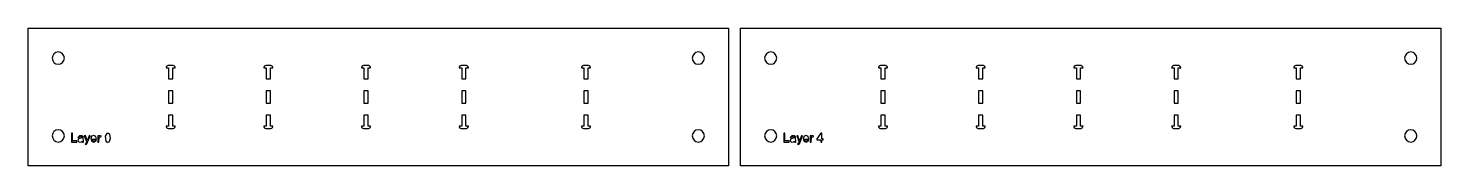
# Model space of a CAD drawing. Header units: metres. Extents: x -118 to 460, y -28 to 28.
import ezdxf

# ---------------------------------------------------------------- set-up
doc = ezdxf.new("R2010")
doc.units = ezdxf.units.M

msp = doc.modelspace()

# ---------------------------------------------------------------- linework, layer by layer
for points in [[(168.31, 28.31), (168.31, -28.31), (-118.31, -28.31), (-118.31, 28.31), (168.31, 28.31)], [(459.92, 28.31), (459.92, -28.31), (173.31, -28.31), (173.31, 28.31), (459.92, 28.31)], [(-107.77, 14.23), (-106.96, 13.69), (-106, 13.5), (-105.04, 13.69), (-104.23, 14.23), (-103.69, 15.04), (-103.5, 16), (-103.69, 16.96), (-104.23, 17.77), (-105.04, 18.31), (-106, 18.5), (-106.96, 18.31), (-107.77, 17.77), (-108.31, 16.96), (-108.5, 16), (-108.31, 15.04), (-107.77, 14.23)], [(154.23, 14.23), (155.04, 13.69), (156, 13.5), (156.96, 13.69), (157.77, 14.23), (158.31, 15.04), (158.5, 16), (158.31, 16.96), (157.77, 17.77), (156.96, 18.31), (156, 18.5), (155.04, 18.31), (154.23, 17.77), (153.69, 16.96), (153.5, 16), (153.69, 15.04), (154.23, 14.23)], [(183.85, 14.23), (184.66, 13.69), (185.62, 13.5), (186.57, 13.69), (187.38, 14.23), (187.93, 15.04), (188.12, 16), (187.93, 16.96), (187.38, 17.77), (186.57, 18.31), (185.62, 18.5), (184.66, 18.31), (183.85, 17.77), (183.31, 16.96), (183.12, 16), (183.31, 15.04), (183.85, 14.23)], [(445.85, 14.23), (446.66, 13.69), (447.62, 13.5), (448.57, 13.69), (449.38, 14.23), (449.93, 15.04), (450.12, 16), (449.93, 16.96), (449.38, 17.77), (448.57, 18.31), (447.62, 18.5), (446.66, 18.31), (445.85, 17.77), (445.31, 16.96), (445.12, 16), (445.31, 15.04), (445.85, 14.23)], [(-59.13, 12), (-58.14, 12), (-58.15, 12.19), (-58.15, 12.19), (-58.3, 12.55), (-58.3, 12.55), (-58.58, 12.83), (-58.58, 12.83), (-58.94, 12.98), (-58.94, 12.98), (-59.14, 13), (-60.86, 13), (-61.06, 12.98), (-61.06, 12.98), (-61.42, 12.83), (-61.42, 12.83), (-61.7, 12.55), (-61.7, 12.55), (-61.85, 12.19), (-61.85, 12.19), (-61.86, 12), (-60.87, 12), (-60.87, 7.5), (-59.13, 7.5), (-59.13, 12)], [(-19.13, 12), (-18.14, 12), (-18.15, 12.19), (-18.15, 12.19), (-18.3, 12.55), (-18.3, 12.55), (-18.58, 12.83), (-18.58, 12.83), (-18.94, 12.98), (-18.94, 12.98), (-19.14, 13), (-20.86, 13), (-21.06, 12.98), (-21.06, 12.98), (-21.42, 12.83), (-21.42, 12.83), (-21.7, 12.55), (-21.7, 12.55), (-21.85, 12.19), (-21.85, 12.19), (-21.86, 12), (-20.87, 12), (-20.87, 7.5), (-19.13, 7.5), (-19.13, 12)], [(20.87, 12), (21.86, 12), (21.85, 12.19), (21.85, 12.19), (21.7, 12.55), (21.7, 12.55), (21.42, 12.83), (21.42, 12.83), (21.06, 12.98), (21.06, 12.98), (20.86, 13), (19.14, 13), (18.94, 12.98), (18.94, 12.98), (18.58, 12.83), (18.58, 12.83), (18.3, 12.55), (18.3, 12.55), (18.15, 12.19), (18.15, 12.19), (18.14, 12), (19.13, 12), (19.13, 7.5), (20.87, 7.5), (20.87, 12)], [(60.87, 12), (61.86, 12), (61.85, 12.19), (61.85, 12.19), (61.7, 12.55), (61.7, 12.55), (61.42, 12.83), (61.42, 12.83), (61.06, 12.98), (61.06, 12.98), (60.86, 13), (59.14, 13), (58.94, 12.98), (58.94, 12.98), (58.58, 12.83), (58.58, 12.83), (58.3, 12.55), (58.3, 12.55), (58.15, 12.19), (58.15, 12.19), (58.14, 12), (59.13, 12), (59.13, 7.5), (60.87, 7.5), (60.87, 12)], [(110.87, 12), (111.86, 12), (111.85, 12.19), (111.85, 12.19), (111.7, 12.55), (111.7, 12.55), (111.42, 12.83), (111.42, 12.83), (111.06, 12.98), (111.06, 12.98), (110.86, 13), (109.14, 13), (108.94, 12.98), (108.94, 12.98), (108.58, 12.83), (108.58, 12.83), (108.3, 12.55), (108.3, 12.55), (108.15, 12.19), (108.15, 12.19), (108.14, 12), (109.13, 12), (109.13, 7.5), (110.87, 7.5), (110.87, 12)], [(232.48, 12), (233.48, 12), (233.46, 12.19), (233.46, 12.19), (233.31, 12.55), (233.31, 12.55), (233.04, 12.83), (233.04, 12.83), (232.68, 12.98), (232.68, 12.98), (232.48, 13), (230.75, 13), (230.56, 12.98), (230.56, 12.98), (230.2, 12.83), (230.2, 12.83), (229.92, 12.55), (229.92, 12.55), (229.77, 12.19), (229.77, 12.19), (229.75, 12), (230.75, 12), (230.75, 7.5), (232.48, 7.5), (232.48, 12)], [(272.48, 12), (273.48, 12), (273.46, 12.19), (273.46, 12.19), (273.31, 12.55), (273.31, 12.55), (273.04, 12.83), (273.04, 12.83), (272.68, 12.98), (272.68, 12.98), (272.48, 13), (270.75, 13), (270.56, 12.98), (270.56, 12.98), (270.2, 12.83), (270.2, 12.83), (269.92, 12.55), (269.92, 12.55), (269.77, 12.19), (269.77, 12.19), (269.75, 12), (270.75, 12), (270.75, 7.5), (272.48, 7.5), (272.48, 12)], [(312.48, 12), (313.48, 12), (313.46, 12.19), (313.46, 12.19), (313.31, 12.55), (313.31, 12.55), (313.04, 12.83), (313.04, 12.83), (312.68, 12.98), (312.68, 12.98), (312.48, 13), (310.75, 13), (310.56, 12.98), (310.56, 12.98), (310.2, 12.83), (310.2, 12.83), (309.92, 12.55), (309.92, 12.55), (309.77, 12.19), (309.77, 12.19), (309.75, 12), (310.75, 12), (310.75, 7.5), (312.48, 7.5), (312.48, 12)], [(352.48, 12), (353.48, 12), (353.46, 12.19), (353.46, 12.19), (353.31, 12.55), (353.31, 12.55), (353.04, 12.83), (353.04, 12.83), (352.68, 12.98), (352.68, 12.98), (352.48, 13), (350.75, 13), (350.56, 12.98), (350.56, 12.98), (350.2, 12.83), (350.2, 12.83), (349.92, 12.55), (349.92, 12.55), (349.77, 12.19), (349.77, 12.19), (349.75, 12), (350.75, 12), (350.75, 7.5), (352.48, 7.5), (352.48, 12)], [(402.48, 12), (403.48, 12), (403.46, 12.19), (403.46, 12.19), (403.31, 12.55), (403.31, 12.55), (403.04, 12.83), (403.04, 12.83), (402.68, 12.98), (402.68, 12.98), (402.48, 13), (400.75, 13), (400.56, 12.98), (400.56, 12.98), (400.2, 12.83), (400.2, 12.83), (399.92, 12.55), (399.92, 12.55), (399.77, 12.19), (399.77, 12.19), (399.75, 12), (400.75, 12), (400.75, 7.5), (402.48, 7.5), (402.48, 12)], [(-59.13, 2.5), (-60.87, 2.5), (-60.87, -2.5), (-59.13, -2.5), (-59.13, 2.5)], [(-19.13, 2.5), (-20.87, 2.5), (-20.87, -2.5), (-19.13, -2.5), (-19.13, 2.5)], [(20.87, 2.5), (19.13, 2.5), (19.13, -2.5), (20.87, -2.5), (20.87, 2.5)], [(60.87, 2.5), (59.13, 2.5), (59.13, -2.5), (60.87, -2.5), (60.87, 2.5)], [(110.87, 2.5), (109.13, 2.5), (109.13, -2.5), (110.87, -2.5), (110.87, 2.5)], [(232.48, 2.5), (230.75, 2.5), (230.75, -2.5), (232.48, -2.5), (232.48, 2.5)], [(272.48, 2.5), (270.75, 2.5), (270.75, -2.5), (272.48, -2.5), (272.48, 2.5)], [(312.48, 2.5), (310.75, 2.5), (310.75, -2.5), (312.48, -2.5), (312.48, 2.5)], [(352.48, 2.5), (350.75, 2.5), (350.75, -2.5), (352.48, -2.5), (352.48, 2.5)], [(402.48, 2.5), (400.75, 2.5), (400.75, -2.5), (402.48, -2.5), (402.48, 2.5)], [(-61.85, -12.19), (-61.85, -12.19), (-61.7, -12.55), (-61.7, -12.55), (-61.42, -12.83), (-61.42, -12.83), (-61.06, -12.98), (-61.06, -12.98), (-60.86, -13), (-59.14, -13), (-58.94, -12.98), (-58.94, -12.98), (-58.58, -12.83), (-58.58, -12.83), (-58.3, -12.55), (-58.3, -12.55), (-58.15, -12.19), (-58.15, -12.19), (-58.14, -12), (-59.13, -12), (-59.13, -7.5), (-60.87, -7.5), (-60.87, -12), (-61.86, -12), (-61.85, -12.19)], [(-21.85, -12.19), (-21.85, -12.19), (-21.7, -12.55), (-21.7, -12.55), (-21.42, -12.83), (-21.42, -12.83), (-21.06, -12.98), (-21.06, -12.98), (-20.86, -13), (-19.14, -13), (-18.94, -12.98), (-18.94, -12.98), (-18.58, -12.83), (-18.58, -12.83), (-18.3, -12.55), (-18.3, -12.55), (-18.15, -12.19), (-18.15, -12.19), (-18.14, -12), (-19.13, -12), (-19.13, -7.5), (-20.87, -7.5), (-20.87, -12), (-21.86, -12), (-21.85, -12.19)], [(18.15, -12.19), (18.15, -12.19), (18.3, -12.55), (18.3, -12.55), (18.58, -12.83), (18.58, -12.83), (18.94, -12.98), (18.94, -12.98), (19.14, -13), (20.86, -13), (21.06, -12.98), (21.06, -12.98), (21.42, -12.83), (21.42, -12.83), (21.7, -12.55), (21.7, -12.55), (21.85, -12.19), (21.85, -12.19), (21.86, -12), (20.87, -12), (20.87, -7.5), (19.13, -7.5), (19.13, -12), (18.14, -12), (18.15, -12.19)], [(58.15, -12.19), (58.15, -12.19), (58.3, -12.55), (58.3, -12.55), (58.58, -12.83), (58.58, -12.83), (58.94, -12.98), (58.94, -12.98), (59.14, -13), (60.86, -13), (61.06, -12.98), (61.06, -12.98), (61.42, -12.83), (61.42, -12.83), (61.7, -12.55), (61.7, -12.55), (61.85, -12.19), (61.85, -12.19), (61.86, -12), (60.87, -12), (60.87, -7.5), (59.13, -7.5), (59.13, -12), (58.14, -12), (58.15, -12.19)], [(108.15, -12.19), (108.15, -12.19), (108.3, -12.55), (108.3, -12.55), (108.58, -12.83), (108.58, -12.83), (108.94, -12.98), (108.94, -12.98), (109.14, -13), (110.86, -13), (111.06, -12.98), (111.06, -12.98), (111.42, -12.83), (111.42, -12.83), (111.7, -12.55), (111.7, -12.55), (111.85, -12.19), (111.85, -12.19), (111.86, -12), (110.87, -12), (110.87, -7.5), (109.13, -7.5), (109.13, -12), (108.14, -12), (108.15, -12.19)], [(229.77, -12.19), (229.77, -12.19), (229.92, -12.55), (229.92, -12.55), (230.2, -12.83), (230.2, -12.83), (230.56, -12.98), (230.56, -12.98), (230.75, -13), (232.48, -13), (232.68, -12.98), (232.68, -12.98), (233.04, -12.83), (233.04, -12.83), (233.31, -12.55), (233.31, -12.55), (233.46, -12.19), (233.46, -12.19), (233.48, -12), (232.48, -12), (232.48, -7.5), (230.75, -7.5), (230.75, -12), (229.75, -12), (229.77, -12.19)], [(269.77, -12.19), (269.77, -12.19), (269.92, -12.55), (269.92, -12.55), (270.2, -12.83), (270.2, -12.83), (270.56, -12.98), (270.56, -12.98), (270.75, -13), (272.48, -13), (272.68, -12.98), (272.68, -12.98), (273.04, -12.83), (273.04, -12.83), (273.31, -12.55), (273.31, -12.55), (273.46, -12.19), (273.46, -12.19), (273.48, -12), (272.48, -12), (272.48, -7.5), (270.75, -7.5), (270.75, -12), (269.75, -12), (269.77, -12.19)], [(309.77, -12.19), (309.77, -12.19), (309.92, -12.55), (309.92, -12.55), (310.2, -12.83), (310.2, -12.83), (310.56, -12.98), (310.56, -12.98), (310.75, -13), (312.48, -13), (312.68, -12.98), (312.68, -12.98), (313.04, -12.83), (313.04, -12.83), (313.31, -12.55), (313.31, -12.55), (313.46, -12.19), (313.46, -12.19), (313.48, -12), (312.48, -12), (312.48, -7.5), (310.75, -7.5), (310.75, -12), (309.75, -12), (309.77, -12.19)], [(349.77, -12.19), (349.77, -12.19), (349.92, -12.55), (349.92, -12.55), (350.2, -12.83), (350.2, -12.83), (350.56, -12.98), (350.56, -12.98), (350.75, -13), (352.48, -13), (352.68, -12.98), (352.68, -12.98), (353.04, -12.83), (353.04, -12.83), (353.31, -12.55), (353.31, -12.55), (353.46, -12.19), (353.46, -12.19), (353.48, -12), (352.48, -12), (352.48, -7.5), (350.75, -7.5), (350.75, -12), (349.75, -12), (349.77, -12.19)], [(399.77, -12.19), (399.77, -12.19), (399.92, -12.55), (399.92, -12.55), (400.2, -12.83), (400.2, -12.83), (400.56, -12.98), (400.56, -12.98), (400.75, -13), (402.48, -13), (402.68, -12.98), (402.68, -12.98), (403.04, -12.83), (403.04, -12.83), (403.31, -12.55), (403.31, -12.55), (403.46, -12.19), (403.46, -12.19), (403.48, -12), (402.48, -12), (402.48, -7.5), (400.75, -7.5), (400.75, -12), (399.75, -12), (399.77, -12.19)], [(-107.77, -17.77), (-106.96, -18.31), (-106, -18.5), (-105.04, -18.31), (-104.23, -17.77), (-103.69, -16.96), (-103.5, -16), (-103.69, -15.04), (-104.23, -14.23), (-105.04, -13.69), (-106, -13.5), (-106.96, -13.69), (-107.77, -14.23), (-108.31, -15.04), (-108.5, -16), (-108.31, -16.96), (-107.77, -17.77)], [(-98.4, -18.08), (-100.16, -18.08), (-100.16, -14.92), (-100.63, -14.92), (-100.63, -18.5), (-98.4, -18.5), (-98.4, -18.08)], [(-97.72, -17.22), (-98, -18.06), (-97.46, -18.53), (-96.48, -18.39), (-96.2, -18.18), (-96.11, -18.5), (-95.65, -18.5), (-95.84, -16.32), (-96.34, -15.9), (-97.38, -15.94), (-97.96, -16.65), (-96.73, -16.22), (-96.31, -16.41), (-96.23, -16.85), (-97.72, -17.22)], [(-92.98, -15.91), (-93.42, -15.91), (-94.16, -18.01), (-94.88, -15.91), (-95.36, -15.91), (-94.37, -18.5), (-94.63, -19.03), (-95.07, -19.11), (-94.92, -19.55), (-94.26, -19.21), (-92.98, -15.91)], [(-92.75, -17.1), (-92.42, -18.21), (-91.43, -18.56), (-90.53, -18.07), (-90.38, -17.72), (-90.83, -17.66), (-91.21, -18.13), (-91.82, -18.14), (-92.29, -17.4), (-90.37, -17.32), (-90.69, -16.2), (-91.44, -15.85), (-92.35, -16.14), (-92.75, -17.1)], [(-89.83, -18.5), (-89.39, -18.5), (-89.27, -16.52), (-88.58, -16.4), (-88.42, -15.99), (-88.99, -15.86), (-89.38, -16.2), (-89.44, -15.91), (-89.83, -15.91), (-89.83, -18.5)], [(-84.89, -15.31), (-85.41, -14.95), (-86.15, -14.98), (-86.85, -16.06), (-86.54, -18.19), (-85.93, -18.55), (-85.13, -18.39), (-84.57, -17.09), (-84.89, -15.31)], [(154.23, -17.77), (155.04, -18.31), (156, -18.5), (156.96, -18.31), (157.77, -17.77), (158.31, -16.96), (158.5, -16), (158.31, -15.04), (157.77, -14.23), (156.96, -13.69), (156, -13.5), (155.04, -13.69), (154.23, -14.23), (153.69, -15.04), (153.5, -16), (153.69, -16.96), (154.23, -17.77)], [(183.85, -17.77), (184.66, -18.31), (185.62, -18.5), (186.57, -18.31), (187.38, -17.77), (187.93, -16.96), (188.12, -16), (187.93, -15.04), (187.38, -14.23), (186.57, -13.69), (185.62, -13.5), (184.66, -13.69), (183.85, -14.23), (183.31, -15.04), (183.12, -16), (183.31, -16.96), (183.85, -17.77)], [(191.46, -18.08), (191.46, -14.92), (190.98, -14.92), (190.98, -18.5), (193.22, -18.5), (193.22, -18.08), (191.46, -18.08)], [(193.89, -17.22), (193.61, -18.06), (194.15, -18.53), (195.13, -18.39), (195.42, -18.18), (195.51, -18.5), (195.97, -18.5), (195.77, -16.32), (195.27, -15.9), (194.23, -15.94), (193.65, -16.65), (194.89, -16.22), (195.3, -16.41), (195.38, -16.85), (193.89, -17.22)], [(198.63, -15.91), (198.19, -15.91), (197.46, -18.01), (196.73, -15.91), (196.26, -15.91), (197.24, -18.5), (196.99, -19.03), (196.55, -19.11), (196.69, -19.55), (197.35, -19.21), (198.63, -15.91)], [(198.86, -17.1), (199.19, -18.21), (200.18, -18.56), (201.08, -18.07), (201.24, -17.72), (200.78, -17.66), (200.4, -18.13), (199.8, -18.14), (199.32, -17.4), (201.25, -17.32), (200.92, -16.2), (200.17, -15.85), (199.27, -16.14), (198.86, -17.1)], [(201.78, -18.5), (202.22, -18.5), (202.34, -16.52), (203.04, -16.4), (203.19, -15.99), (202.62, -15.86), (202.24, -16.2), (202.18, -15.91), (201.78, -15.91), (201.78, -18.5)], [(206.57, -17.64), (207.05, -17.64), (207.05, -17.24), (206.57, -17.24), (206.57, -14.92), (206.21, -14.92), (204.58, -17.24), (204.58, -17.64), (206.13, -17.64), (206.13, -18.5), (206.57, -18.5), (206.57, -17.64)], [(445.85, -17.77), (446.66, -18.31), (447.62, -18.5), (448.57, -18.31), (449.38, -17.77), (449.93, -16.96), (450.12, -16), (449.93, -15.04), (449.38, -14.23), (448.57, -13.69), (447.62, -13.5), (446.66, -13.69), (445.85, -14.23), (445.31, -15.04), (445.12, -16), (445.31, -16.96), (445.85, -17.77)]]:
    msp.add_lwpolyline(points)

doc.saveas('drawing.dxf')
